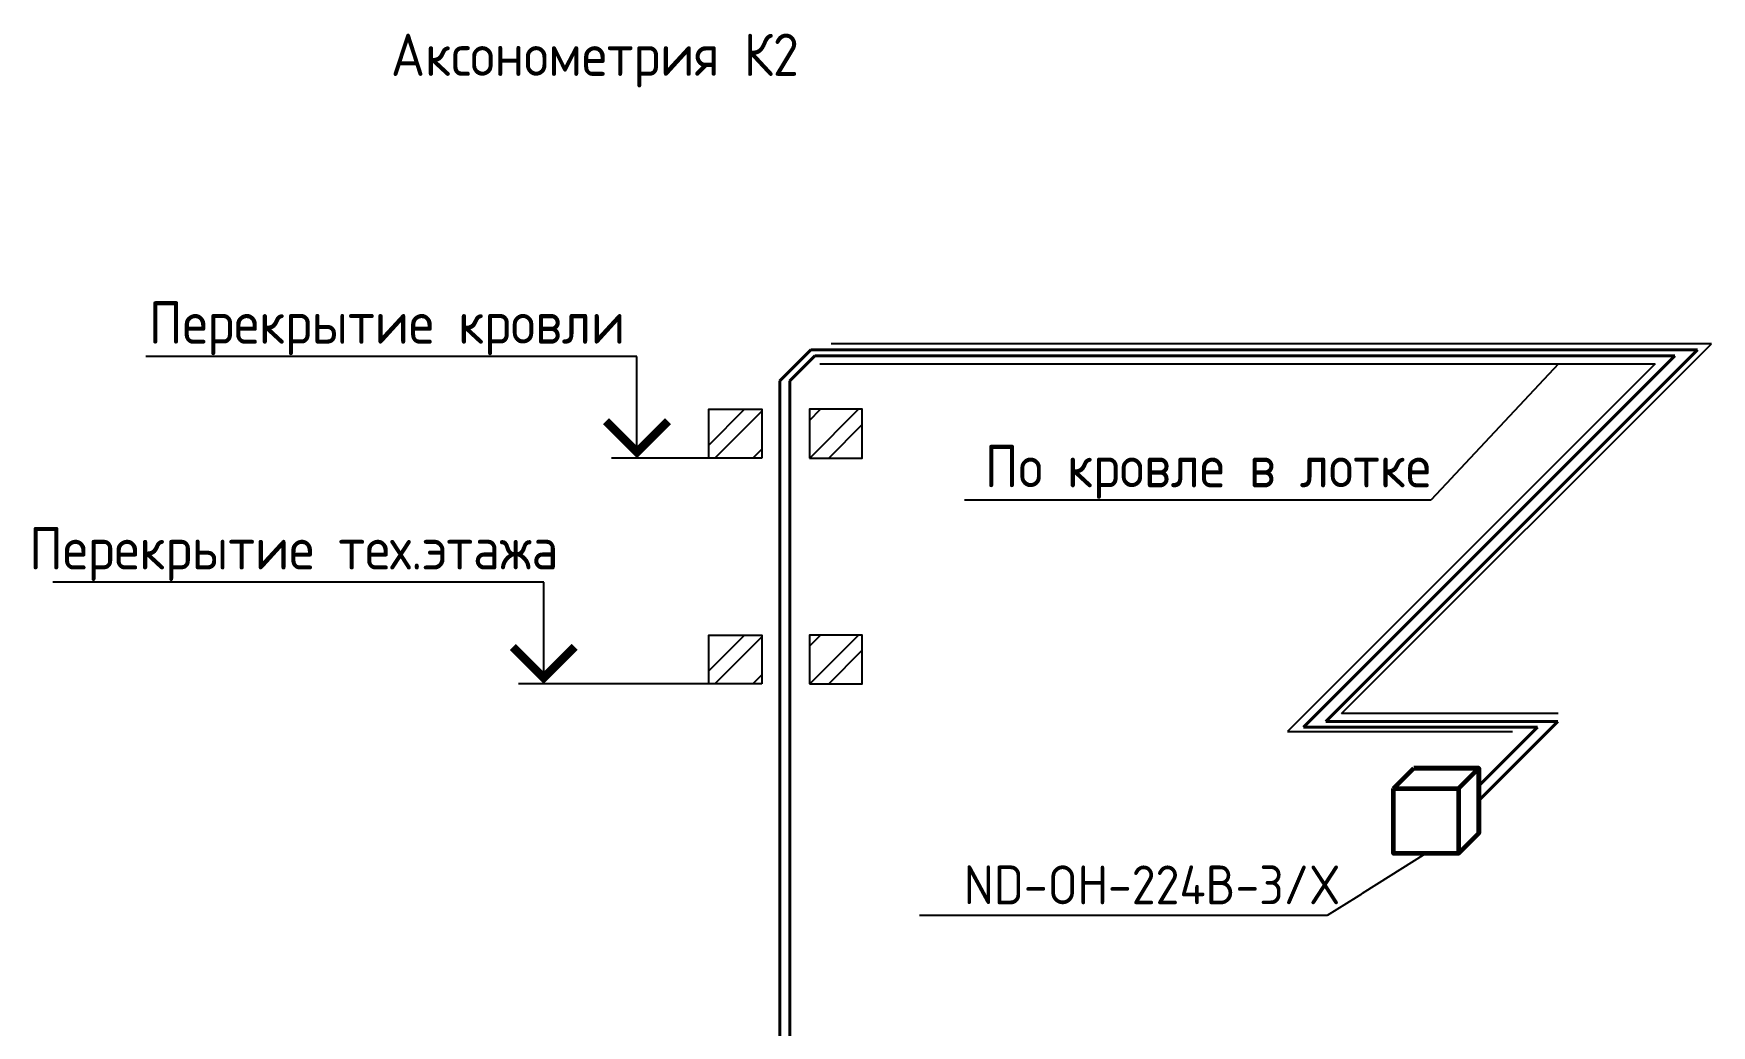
# Model space of a CAD drawing. Header units: millimetres. Extents: x -129048 to 476301, y -5853 to 215316.
# Drawn here: x -34626 to -24717, y 99506 to 105363 of the extents above; entities that cross this region are included whole.
import ezdxf
from ezdxf import colors
from ezdxf.entities.mleader import LeaderData, LeaderLine
from ezdxf.enums import TextEntityAlignment as Align
from ezdxf.math import Vec2, Vec3

# ---------------------------------------------------------------- set-up
doc = ezdxf.new("R2010")
doc.units = ezdxf.units.MM
doc.layers.add('GAZLAITER', color=1, linetype='Continuous', lineweight=40)
doc.layers.add('Кондеи', color=6, linetype='Continuous', lineweight=60)
doc.styles.add('PIK', font='isocpeur.ttf', dxfattribs={"width": 0.9, "height": 250})
doc.styles.add('TRAJECTORY_TEXT_STYLE', font='simplex.shx', dxfattribs={"width": 0.65})

# ---------------------------------------------------------------- blocks, each defined once
blk = doc.blocks.new('*U3180')
at = {"color": 0, "linetype": 'ByBlock', "lineweight": -2}
for p, q in [((0, 6), (29, 6)), ((-4.239, 0), (0, 0))]:
    blk.add_line(p, q, dxfattribs=at)
at = {"color": 0, "linetype": 'ByBlock', "lineweight": -2, "ltscale": 100}
blk.add_line((-1.5, 0), (1.5, 0), dxfattribs=at)
blk.add_lwpolyline([(0, 0), (0, 6)], dxfattribs=at)
at = {"color": 0, "linetype": 'ByBlock', "lineweight": -2, "ltscale": 100, "const_width": 0.5}
blk.add_lwpolyline([(1.823, 2.177), (0, 0.354), (-1.823, 2.177)], dxfattribs=at)
at = {"linetype": 'ByBlock', "lineweight": -2, "ltscale": 100, "style": 'TRAJECTORY_TEXT_STYLE', "width": 0.65}
blk.add_attdef('Отм.', text='', height=3.5, dxfattribs=at).set_placement((14.5, 6), align=Align.BOTTOM_CENTER)
at = {"color": 0, "linetype": 'ByBlock', "lineweight": -2, "ltscale": 100, "style": 'TRAJECTORY_TEXT_STYLE', "width": 0.65}
blk.add_attdef('Прим.', text='', height=3.5, dxfattribs=at).set_placement((17.566, 4.803), align=Align.TOP_CENTER)
blk = doc.blocks.new('*U3181')
at = {"color": 0, "linetype": 'ByBlock', "lineweight": -2}
for p, q in [((0, 6), (29, 6)), ((-9.746, 0), (0, 0))]:
    blk.add_line(p, q, dxfattribs=at)
at = {"color": 0, "linetype": 'ByBlock', "lineweight": -2, "ltscale": 100}
blk.add_line((-1.5, 0), (1.5, 0), dxfattribs=at)
blk.add_lwpolyline([(0, 0), (0, 6)], dxfattribs=at)
at = {"color": 0, "linetype": 'ByBlock', "lineweight": -2, "ltscale": 100, "const_width": 0.5}
blk.add_lwpolyline([(1.823, 2.177), (0, 0.354), (-1.823, 2.177)], dxfattribs=at)
at = {"linetype": 'ByBlock', "lineweight": -2, "ltscale": 100, "style": 'TRAJECTORY_TEXT_STYLE', "width": 0.65}
blk.add_attdef('Отм.', text='', height=3.5, dxfattribs=at).set_placement((14.5, 6), align=Align.BOTTOM_CENTER)
at = {"color": 0, "linetype": 'ByBlock', "lineweight": -2, "ltscale": 100, "style": 'TRAJECTORY_TEXT_STYLE', "width": 0.65}
blk.add_attdef('Прим.', text='', height=3.5, dxfattribs=at).set_placement((17.566, 4.803), align=Align.TOP_CENTER)

msp = doc.modelspace()

# ---------------------------------------------------------------- hatches: boundary and pattern name
h = msp.add_hatch()
h.set_pattern_fill('ANSI32', color=256, scale=25)
h.set_pattern_definition([(45, (-5930.08, 99017.3), (-168.3798, 168.3798), []), (45, (-5817.83, 99017.3), (-168.3798, 168.3798), [])])
h.paths.add_polyline_path([(-30325.89776, 103144.41797), (-30638.70318, 103144.41797), (-30638.70318, 102856.44502), (-30325.89776, 102856.44502)])
h.paths.add_polyline_path([(-30044.69173, 103144.41797), (-30044.69173, 102856.44502), (-29731.8863, 102856.44502), (-29731.8863, 103144.41797)])
h = msp.add_hatch()
h.set_pattern_fill('ANSI32', color=256, scale=25)
h.set_pattern_definition([(45, (-5930.08, 97684.07), (-168.3798, 168.3798), []), (45, (-5817.83, 97684.07), (-168.3798, 168.3798), [])])
h.paths.add_polyline_path([(-30325.89776, 101811.19958), (-30638.70318, 101811.19958), (-30638.70318, 101523.22663), (-30325.89776, 101523.22663)])
h.paths.add_polyline_path([(-30044.69173, 101811.19958), (-30044.69173, 101523.22663), (-29731.8863, 101523.22663), (-29731.8863, 101811.19958)])

# ---------------------------------------------------------------- linework, layer by layer
for p, q in [((-24717.19865, 103531.35005), (-29916.3844, 103531.35005)), ((-26901.23675, 101347.31195), (-24717.19865, 103531.35005)), ((-29983.38198, 103412.77456), (-25049.58485, 103412.77456)), ((-25049.58485, 103412.77456), (-27221.81756, 101240.54186)), ((-25622.29824, 101347.31195), (-26901.23675, 101347.31195)), ((-27221.81756, 101240.54186), (-25891.72478, 101240.54186))]:
    msp.add_line(p, q)
for points in [[(-30325.89776, 102856.44502), (-30638.70318, 102856.44502), (-30638.70318, 103144.41797), (-30325.89776, 103144.41797)], [(-30044.69173, 102856.44502), (-29731.8863, 102856.44502), (-29731.8863, 103144.41797), (-30044.69173, 103144.41797)], [(-30325.89776, 101523.22663), (-30638.70318, 101523.22663), (-30638.70318, 101811.19958), (-30325.89776, 101811.19958)], [(-30044.69173, 101523.22663), (-29731.8863, 101523.22663), (-29731.8863, 101811.19958), (-30044.69173, 101811.19958)]]:
    msp.add_lwpolyline(points, close=True)
at = {"layer": 'GAZLAITER'}
for p, q in [((-30218.27203, 103311.92918), (-30035.11525, 103495.08596)), ((-30035.11525, 103495.08596), (-28263.24887, 103495.08596)), ((-28263.24887, 103495.08596), (-24800.03701, 103495.08596)), ((-24800.03701, 103495.08596), (-26993.80925, 101301.31372)), ((-30218.27203, 91732.54569), (-30218.27203, 103311.92918)), ((-26993.80925, 101301.31372), (-25624.32924, 101301.31372)), ((-25624.32924, 101301.31372), (-26091.28216, 100834.36081))]:
    msp.add_line(p, q, dxfattribs=at)
at = {"layer": 'GAZLAITER', "color": 5}
for p, q in [((-30159.86451, 103311.92918), (-30012.71662, 103459.07707)), ((-30012.71662, 103459.07707), (-24934.13365, 103459.07707)), ((-24934.13365, 103459.07707), (-27126.17294, 101267.03778)), ((-30159.86451, 92310.76723), (-30159.86451, 103311.92918)), ((-27126.17294, 101267.03778), (-25745.18281, 101267.03778)), ((-25745.18281, 101267.03778), (-26091.28216, 100920.93844))]:
    msp.add_line(p, q, dxfattribs=at)
at = {"layer": 'Кондеи'}
for p, q in [((-26595.40691, 100905.08879), (-26475.67315, 101024.82255)), ((-26211.01592, 100905.08879), (-26091.28216, 101024.82255)), ((-26091.28216, 100640.43155), (-26211.01592, 100520.69779))]:
    msp.add_line(p, q, dxfattribs=at)
for points in [[(-26475.67315, 101024.82255), (-26091.28216, 101024.82255), (-26091.28216, 100640.43155), (-26091.28216, 101024.82255)], [(-26595.40691, 100905.08879), (-26211.01592, 100905.08879), (-26211.01592, 100520.69779), (-26595.40691, 100520.69779)]]:
    msp.add_lwpolyline(points, close=True, dxfattribs=at)

# ---------------------------------------------------------------- block references
ref = msp.add_blockref('*U3180', (-31062.64324, 102856.44502), dxfattribs=dict(xscale=-100, yscale=100, zscale=100))
ref.add_attrib('Отм.', 'Перекрытие кровли', dxfattribs={"linetype": 'ByBlock', "lineweight": -2, "ltscale": 100, "height": 250, "style": 'PIK', "width": 0.9}).set_placement((-32539.23415, 103456.44502), align=Align.BOTTOM_CENTER)
ref = msp.add_blockref('*U3181', (-31613.26288, 101523.22663), dxfattribs=dict(xscale=-100, yscale=100, zscale=100))
ref.add_attrib('Отм.', 'Перекрытие тех.этажа', dxfattribs={"linetype": 'ByBlock', "lineweight": -2, "ltscale": 100, "height": 250, "style": 'PIK', "width": 0.9}).set_placement((-33089.85379, 102123.22663), align=Align.BOTTOM_CENTER)

# ---------------------------------------------------------------- texts
at = {"insert": (-32516.46502, 105363.05086), "char_height": 250, "attachment_point": 1, "style": 'PIK'}
msp.add_mtext_dynamic_manual_height_columns('Аксонометрия К2', width=6845.9417764, gutter_width=1250, heights=[0], dxfattribs=at)

# ---------------------------------------------------------------- next in the draw order: leaders
at = {"layer": 'GAZLAITER', "color": 18, "lineweight": 25, "ltscale": 10, "true_color": 0x000000}
ml = msp.add_multileader_mtext('Standard', dxfattribs=at)
ml.set_content('{\\C256;\\c0;По кровле в лотке}', color=1, style='PIK')
ml.set_leader_properties()
ml.build(insert=Vec2(0, 0))
ml.multileader.update_dxf_attribs({"text_right_attachment_type": 6, "dogleg_length": 0.36, "arrow_head_size": 0.18})
ctx = ml.context
ctx.base_point, ctx.char_height, ctx.arrow_head_size, ctx.landing_gap_size, ctx.plane_origin = Vec3(-29006.73989, 102770.93233), 250, 0.18, 0.09, Vec3(-29734.86913, 103100.89943)
ctx.right_attachment, ctx.text_align_type = 6, 2
notes = []
notes.append((ctx, [(1, (1, 1, 0), (-26373.69989, 102608.43233), (-1, 0), 0.36, [(0, [(-25619.91148, 103412.77456)], 0, [])])]))
ctx.mtext.insert, ctx.mtext.alignment, ctx.mtext.flow_direction = Vec3(-26374.14989, 102933.43233), 3, 5
ctx.mtext.has_bg_fill, ctx.mtext.bg_color, ctx.mtext.bg_scale_factor, ctx.mtext.bg_transparency, ctx.mtext.use_window_bg_color = 1, -1027028792, 1.5, 0, 1
at = {"layer": 'Кондеи', "color": 18, "lineweight": 25, "ltscale": 10, "true_color": 0x000000}
ml = msp.add_multileader_mtext('Standard', dxfattribs=at)
ml.set_content('{\\H0.91667x;ND-OH-224B-3/X}', color=(0, 0, 0), style='PIK')
ml.set_leader_properties()
ml.build(insert=Vec2(0, 0))
ml.multileader.update_dxf_attribs({"text_right_attachment_type": 6, "dogleg_length": 0.36, "arrow_head_size": 0.18})
ctx = ml.context
ctx.base_point, ctx.char_height, ctx.arrow_head_size, ctx.landing_gap_size, ctx.plane_origin = Vec3(-29132.92745, 100325.40551), 250, 0.18, 0.09, Vec3(-26403.21141, 100520.69779)
ctx.right_attachment = 6
notes.append((ctx, [(0, (1, 1, 0), (-26987.37965, 100154.57201), (-1, 0), 0.36, [(0, [(-26403.21141, 100520.69779)], 0, [])])]))
ctx.mtext.insert, ctx.mtext.flow_direction = Vec3(-29132.83745, 100450.40551), 5
ctx.mtext.has_bg_fill, ctx.mtext.bg_color, ctx.mtext.bg_scale_factor, ctx.mtext.bg_transparency, ctx.mtext.use_window_bg_color = 1, -1027028792, 1.5, 0, 1
for ctx, leaders in notes:
    for number, flags, end, landing, length, lines in leaders:
        leader = LeaderData()
        leader.index, (leader.has_last_leader_line, leader.has_dogleg_vector, leader.attachment_direction) = number, flags
        leader.last_leader_point, leader.dogleg_vector, leader.dogleg_length = Vec3(end), Vec3(landing), length
        for number, points, colour, breaks in lines:
            line = LeaderLine()
            line.index, line.vertices, line.color, line.breaks = number, Vec3.list(points), colors.encode_raw_color(colour), breaks
            leader.lines.append(line)
        ctx.leaders.append(leader)

doc.saveas('drawing.dxf')
